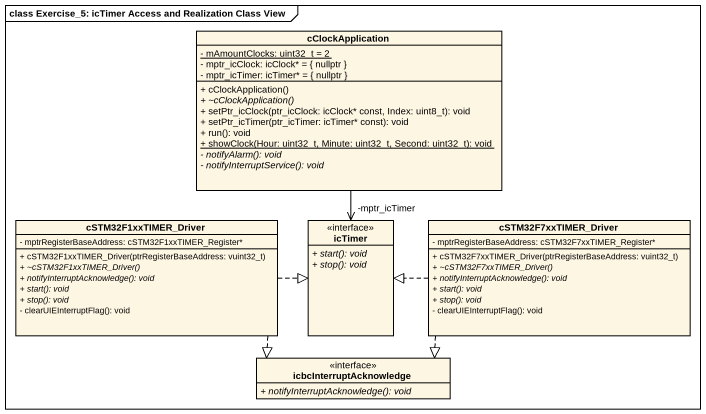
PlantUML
@startuml
mainframe class Exercise_5: icTimer Access and Realization Class View
hide circle
hide empty members
skinparam classAttributeIconSize 0
class cClockApplication {
  {static} - mAmountClocks: uint32_t = 2
  - mptr_icClock: icClock* = { nullptr }
  - mptr_icTimer: icTimer* = { nullptr }
  + cClockApplication()
  {abstract} + ~cClockApplication()
  + setPtr_icClock(ptr_icClock: icClock* const, Index: uint8_t): void
  + setPtr_icTimer(ptr_icTimer: icTimer* const): void
  + run(): void
  {static} + showClock(Hour: uint32_t, Minute: uint32_t, Second: uint32_t): void
  {abstract} - notifyAlarm(): void
  {abstract} - notifyInterruptService(): void
}
class cSTM32F1xxTIMER_Driver {
  - mptrRegisterBaseAddress: cSTM32F1xxTIMER_Register*
  + cSTM32F1xxTIMER_Driver(ptrRegisterBaseAddress: vuint32_t)
  {abstract} + ~cSTM32F1xxTIMER_Driver()
  {abstract} + notifyInterruptAcknowledge(): void
  {abstract} + start(): void
  {abstract} + stop(): void
  - clearUIEInterruptFlag(): void
}
class icTimer <<interface>> {
  {abstract} + start(): void
  {abstract} + stop(): void
}
class cSTM32F7xxTIMER_Driver {
  - mptrRegisterBaseAddress: cSTM32F7xxTIMER_Register*
  + cSTM32F7xxTIMER_Driver(ptrRegisterBaseAddress: vuint32_t)
  {abstract} + ~cSTM32F7xxTIMER_Driver()
  {abstract} + notifyInterruptAcknowledge(): void
  {abstract} + start(): void
  {abstract} + stop(): void
  - clearUIEInterruptFlag(): void
}
class icbcInterruptAcknowledge <<interface>> {
  {abstract} + notifyInterruptAcknowledge(): void
}
cClockApplication --> "-mptr_icTimer" icTimer
cSTM32F1xxTIMER_Driver .right.|> icTimer
cSTM32F1xxTIMER_Driver .right.|> icbcInterruptAcknowledge
cSTM32F7xxTIMER_Driver .left.|> icTimer
cSTM32F7xxTIMER_Driver .left.|> icbcInterruptAcknowledge
@enduml
